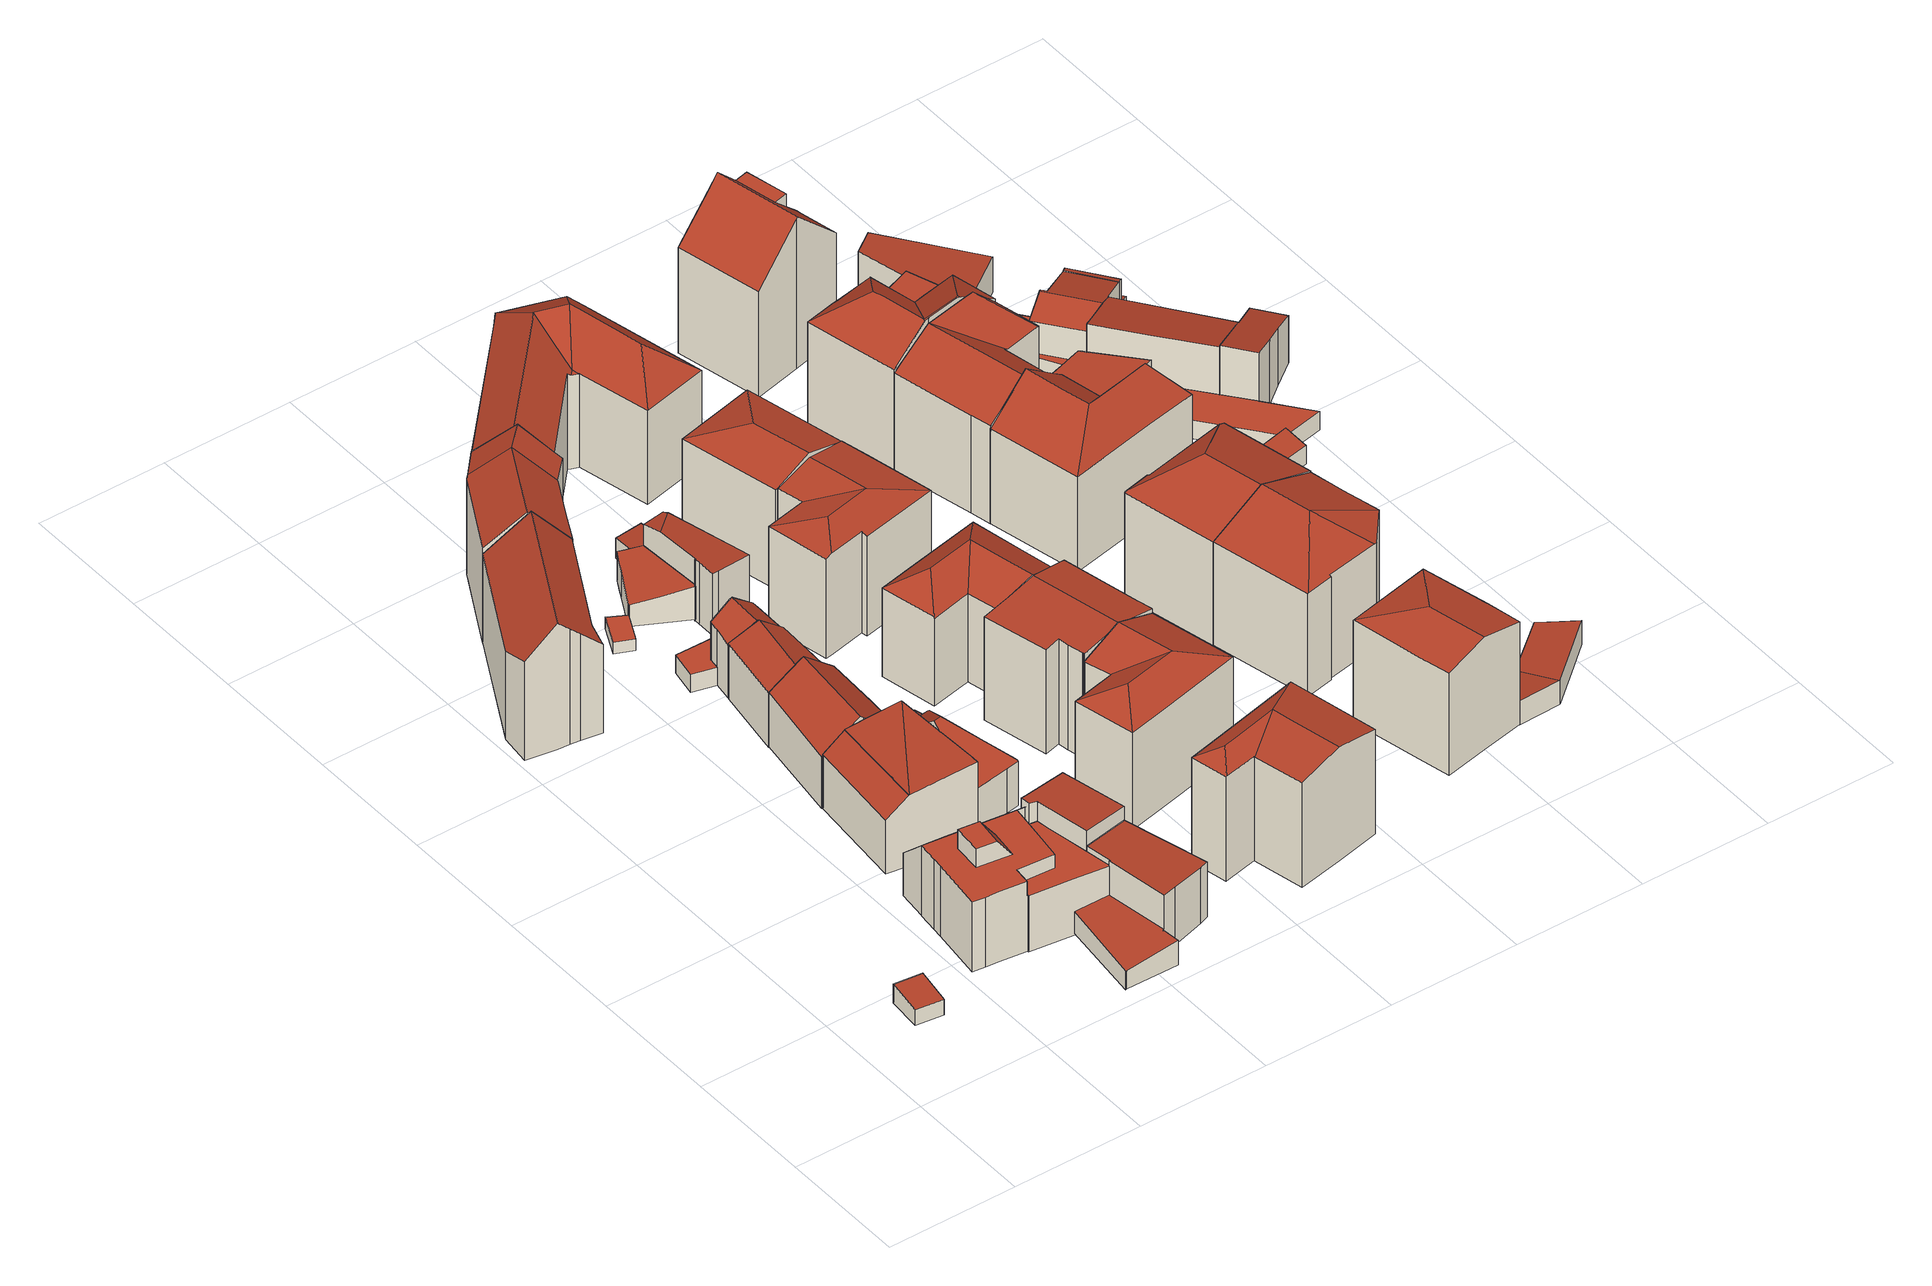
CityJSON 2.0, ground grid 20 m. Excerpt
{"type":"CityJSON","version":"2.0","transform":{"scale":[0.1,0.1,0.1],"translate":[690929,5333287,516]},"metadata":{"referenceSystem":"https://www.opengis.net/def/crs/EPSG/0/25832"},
"CityObjects":{
"building1":{"type":"Building","attributes":{"Gemeindeschluessel":"09162000","HoeheDach":"521.142","HoeheGrund":"518.050","Methode":"1000","NiedrigsteTraufeDesGebaeudes":"520.633","Geometrietyp2DReferenz":"3000","function":"31001_2000","roofType":"1000","measuredHeight":3.09},"geometry":[{"type":"MultiSurface","lod":"2","boundaries":[[[0,1,2,3]],[[0,4,5,1]],[[3,6,4,0]],[[7,5,4,6]],[[5,7,2,1]],[[2,7,6,3]]],"semantics":{"surfaces":[{"type":"GroundSurface"},{"type":"WallSurface"},{"type":"RoofSurface"}],"values":[0,1,1,2,1,1]}}]},
"building2":{"type":"Building","attributes":{"Gemeindeschluessel":"09162000","HoeheDach":"532.590","HoeheGrund":"517.889","Methode":"2000","NiedrigsteTraufeDesGebaeudes":"524.890","Geometrietyp2DReferenz":"3000","function":"31001_1000","roofType":"1000","measuredHeight":14.7,"storeysAboveGround":5},"geometry":[{"type":"MultiSurface","lod":"2","boundaries":[[[8,9,10,11]],[[12,13,14,15,16,17,18,19,20,21,10,9,22],[23,24,25,26,27,28]],[[29,30,31,32]],[[33,34,35,36,37,38,39,40,8,11,41,42,43,44,45,46,47,48,29,32,49,50,51]],[[52,53,54,55]],[[56,57,58,36,35,34]],[[40,22,9,8]],[[59,15,14,60]],[[53,25,24,23,54]],[[21,20,61,43,42,41]],[[38,37,36,58,60,14,13,12,39]],[[62,63,64,18,17,16]],[[28,55,54,23]],[[65,30,29,48,47,66,67]],[[19,18,67,66,68,69,70,61,20]],[[65,67,18,64]],[[58,57,56,71,72,73,74,31,30,65,64,63,62,59,60]],[[46,68,66,47]],[[45,69,68,46]],[[33,51,72,71,56,34]],[[74,73,50,49,32,31]],[[50,73,72,51]],[[11,10,21,41]],[[26,25,53,52]],[[39,12,22,40]],[[62,16,15,59]],[[43,61,70,44]],[[44,70,69,45]],[[27,26,52,55,28]]],"semantics":{"surfaces":[{"type":"WallSurface"},{"type":"RoofSurface"},{"type":"GroundSurface"}],"values":[0,1,0,2,1,0,0,0,0,0,0,0,0,0,1,0,1,0,0,0,0,0,0,1,0,0,0,0,0]}}]},
"building3":{"type":"Building","attributes":{"Gemeindeschluessel":"09162000","HoeheDach":"538.410","HoeheGrund":"517.470","Methode":"1000","NiedrigsteTraufeDesGebaeudes":"532.133","Geometrietyp2DReferenz":"3000","function":"31001_1000","roofType":"3100","measuredHeight":20.94,"storeysAboveGround":5},"geometry":[{"type":"MultiSurface","lod":"2","boundaries":[[[75,76,77,78,79,80,81,82,83,84,85]],[[86,87,85,84,83,88]],[[80,79,89,90,91,81]],[[77,92,93,78]],[[85,87,94,75]],[[75,94,95,76]],[[82,96,88,83]],[[78,93,89,79]],[[81,91,96,82]],[[76,95,92,77]],[[90,86,88,96,91]],[[89,93,92,95,94,87,86,90]]],"semantics":{"surfaces":[{"type":"GroundSurface"},{"type":"WallSurface"},{"type":"RoofSurface"}],"values":[0,1,1,1,1,1,1,1,1,1,2,2]}}]},
"building4":{"type":"Building","attributes":{"Gemeindeschluessel":"09162000","HoeheDach":"530.995","HoeheGrund":"517.930","Methode":"2000","NiedrigsteTraufeDesGebaeudes":"526.816","Geometrietyp2DReferenz":"3000","function":"31001_1000","roofType":"1000","measuredHeight":13.06,"storeysAboveGround":3},"geometry":[{"type":"MultiSurface","lod":"2","boundaries":[[[97,98,99,100,101]],[[102,103,104,105]],[[104,103,97,101]],[[106,105,104,101,107,108,109]],[[107,101,100,110]],[[105,106,109,111,112,113,114,115,102]],[[107,110,116,108]],[[110,100,99,113,112,111,116]],[[109,108,116,111]],[[102,115,114,98,97,103]],[[113,99,98,114]]],"semantics":{"surfaces":[{"type":"RoofSurface"},{"type":"WallSurface"},{"type":"GroundSurface"}],"values":[0,1,0,1,1,2,0,1,1,1,1]}}]},
"building5":{"type":"Building","attributes":{"Gemeindeschluessel":"09162000","HoeheDach":"528.100","HoeheGrund":"518.432","Methode":"2000","NiedrigsteTraufeDesGebaeudes":"521.418","Geometrietyp2DReferenz":"3000","function":"31001_2000","roofType":"1000","measuredHeight":9.67,"storeysAboveGround":2},"geometry":[{"type":"MultiSurface","lod":"2","boundaries":[[[117,118,119,120]],[[121,122,123,117,120,124,125,126,127,128,129]],[[127,130,131,128]],[[125,132,133,134,135,126]],[[134,133,136,137]],[[129,138,139,121]],[[122,140,141,123]],[[131,130,135,134,137,139,138]],[[128,131,138,129]],[[120,119,142,124]],[[124,142,132,125]],[[123,141,118,117]],[[121,139,137,136,140,122]],[[140,136,133,132,142,119,118,141]],[[126,135,130,127]]],"semantics":{"surfaces":[{"type":"WallSurface"},{"type":"GroundSurface"},{"type":"RoofSurface"}],"values":[0,1,0,0,0,0,0,2,0,0,0,0,0,2,0]}}]},
"building6":{"type":"Building","attributes":{"Gemeindeschluessel":"09162000","HoeheDach":"530.855","HoeheGrund":"517.958","Methode":"2000","NiedrigsteTraufeDesGebaeudes":"526.349","Geometrietyp2DReferenz":"3000","function":"31001_1000","roofType":"3100","measuredHeight":12.9,"storeysAboveGround":3},"geometry":[{"type":"MultiSurface","lod":"2","boundaries":[[[143,144,145,146]],[[146,145,147,148]],[[149,150,151,152,153]],[[154,155,150,149]],[[156,157,158,159]],[[153,152,160,161]],[[161,160,144,143]],[[147,145,144,160,152,151,162]],[[149,153,161,143,146,148,156,159,154]],[[159,158,155,154]],[[148,147,162,157,156]],[[157,162,151,150,155,158]]],"semantics":{"surfaces":[{"type":"WallSurface"},{"type":"RoofSurface"},{"type":"GroundSurface"}],"values":[0,0,0,0,0,0,0,1,2,0,0,1]}}]},
"building7":{"type":"Building","attributes":{"Gemeindeschluessel":"09162000","HoeheDach":"530.621","HoeheGrund":"518.479","Methode":"2000","NiedrigsteTraufeDesGebaeudes":"529.855","Geometrietyp2DReferenz":"3000","function":"31001_1000","roofType":"1000","measuredHeight":12.14,"storeysAboveGround":3},"geometry":[{"type":"MultiSurface","lod":"2","boundaries":[[[163,164,165,166]],[[167,168,169,170,163,166,171]],[[171,172,173,167]],[[168,174,175,169]],[[169,175,176,170]],[[174,168,167,173]],[[170,176,164,163]],[[166,165,172,171]],[[174,173,172,165,164,176,175]]],"semantics":{"surfaces":[{"type":"WallSurface"},{"type":"GroundSurface"},{"type":"RoofSurface"}],"values":[0,1,0,0,0,0,0,0,2]}}]},
"building8":{"type":"Building","attributes":{"Gemeindeschluessel":"09162000","HoeheDach":"529.607","HoeheGrund":"517.934","Methode":"1000","NiedrigsteTraufeDesGebaeudes":"526.061","Geometrietyp2DReferenz":"3000","function":"31001_1000","roofType":"3100","measuredHeight":11.67,"storeysAboveGround":3},"geometry":[{"type":"MultiSurface","lod":"2","boundaries":[[[177,178,179,180,181]],[[178,177,182,183,184,185,186,187]],[[181,180,188,189,190,191]],[[192,193,188,180,179,194]],[[191,182,177,181]],[[179,178,187,194]],[[185,184,189,188,193]],[[192,186,185,193]],[[182,191,190,183]],[[186,192,194,187]],[[189,184,183,190]]],"semantics":{"surfaces":[{"type":"WallSurface"},{"type":"GroundSurface"},{"type":"RoofSurface"}],"values":[0,1,2,2,0,0,0,0,0,0,0]}}]},
"building9":{"type":"Building","attributes":{"Gemeindeschluessel":"09162000","HoeheDach":"519.650","HoeheGrund":"517.682","Methode":"2000","NiedrigsteTraufeDesGebaeudes":"519.650","Geometrietyp2DReferenz":"3000","function":"31001_2000","roofType":"1000","measuredHeight":1.97},"geometry":[{"type":"MultiSurface","lod":"2","boundaries":[[[195,196,197,198]],[[199,200,201,202]],[[198,199,202,203,195]],[[202,201,204,203]],[[198,197,200,199]],[[196,204,201,200,197]],[[203,204,196,195]]],"semantics":{"surfaces":[{"type":"WallSurface"},{"type":"GroundSurface"},{"type":"RoofSurface"}],"values":[0,0,1,0,0,2,0]}}]},
"building10":{"type":"Building","attributes":{"Gemeindeschluessel":"09162000","HoeheDach":"538.230","HoeheGrund":"517.220","Methode":"2000","NiedrigsteTraufeDesGebaeudes":"532.936","Geometrietyp2DReferenz":"3000","function":"31001_1000","roofType":"3100","measuredHeight":21.01,"storeysAboveGround":5},"geometry":[{"type":"MultiSurface","lod":"2","boundaries":[[[205,206,207,208,209]],[[210,211,212,205,209,213]],[[214,215,216,217]],[[218,219,212,211]],[[220,221,219,218]],[[217,222,220,218,211,210,213,223,224,225,226,227,214]],[[212,219,221,228,216,206,205]],[[213,209,208,223]],[[229,230,227,226,225,231]],[[206,229,231,207]],[[208,207,231,225,224,223]],[[216,215,230,229,206]],[[220,222,217,216,228,221]],[[227,230,215,214]]],"semantics":{"surfaces":[{"type":"RoofSurface"},{"type":"WallSurface"},{"type":"GroundSurface"}],"values":[0,1,1,1,1,2,0,1,1,0,1,0,1,1]}}]},
"building11":{"type":"Building","attributes":{"Gemeindeschluessel":"09162000","HoeheDach":"532.070","HoeheGrund":"518.130","Methode":"2000","NiedrigsteTraufeDesGebaeudes":"525.275","Geometrietyp2DReferenz":"3000","function":"31001_1000","roofType":"3200","measuredHeight":13.94,"storeysAboveGround":2},"geometry":[{"type":"MultiSurface","lod":"2","boundaries":[[[232,233,234,235]],[[236,237,238,239,240,241]],[[242,243,244,245,246,247]],[[233,232,248,239,238,249]],[[250,251,252,253]],[[253,247,246,245,241,240,239,248,232,235,254,250]],[[255,244,243,256,249,238,237,236]],[[257,234,233,249,256]],[[252,251,257,256,243,242]],[[257,251,250,254,235,234]],[[253,252,242,247]],[[244,255,236,241,245]]],"semantics":{"surfaces":[{"type":"WallSurface"},{"type":"GroundSurface"},{"type":"RoofSurface"}],"values":[0,0,0,0,0,1,2,2,2,0,0,0]}}]},
"building12":{"type":"Building","attributes":{"Gemeindeschluessel":"09162000","HoeheDach":"520.829","HoeheGrund":"517.820","Methode":"1000","NiedrigsteTraufeDesGebaeudes":"520.829","Geometrietyp2DReferenz":"3000","function":"31001_1000","roofType":"1000","measuredHeight":3.01,"storeysAboveGround":1},"geometry":[{"type":"MultiSurface","lod":"2","boundaries":[[[258,259,260,261]],[[262,263,264,265]],[[266,267,261,260,268,269]],[[270,271,272,273]],[[274,266,269,275,271,270]],[[263,272,271,275,269,268,260,259,264]],[[265,264,259,258]],[[267,266,274,270,273,262,265,258,261]],[[273,272,263,262]]],"semantics":{"surfaces":[{"type":"WallSurface"},{"type":"RoofSurface"},{"type":"GroundSurface"}],"values":[0,0,0,0,0,1,0,2,0]}}]},
"building13":{"type":"Building","attributes":{"Gemeindeschluessel":"09162000","HoeheDach":"529.635","HoeheGrund":"517.870","Methode":"2000","NiedrigsteTraufeDesGebaeudes":"526.623","Geometrietyp2DReferenz":"3000","function":"31001_1000","roofType":"3100","measuredHeight":11.77,"storeysAboveGround":3},"geometry":[{"type":"MultiSurface","lod":"2","boundaries":[[[185,276,277,278]],[[185,279,280,281,282,276]],[[283,284,285,286,287,288,289,290]],[[183,291,292,293]],[[292,294,290,289,295,293]],[[296,297,284,283,290,294,292,291]],[[286,285,281,280]],[[298,299,278,277,297,296,291,183]],[[279,185,278,299,298,183,293,295,289,288,287,286,280]],[[277,276,282,281,285,284,297]]],"semantics":{"surfaces":[{"type":"WallSurface"},{"type":"RoofSurface"},{"type":"GroundSurface"}],"values":[0,0,0,0,0,1,0,0,2,1]}}]},
"building14":{"type":"Building","attributes":{"Gemeindeschluessel":"09162000","HoeheDach":"521.474","HoeheGrund":"518.050","Methode":"1000","NiedrigsteTraufeDesGebaeudes":"520.680","Geometrietyp2DReferenz":"3000","function":"31001_2000","roofType":"1000","measuredHeight":3.42},"geometry":[{"type":"MultiSurface","lod":"2","boundaries":[[[300,301,302,303]],[[304,305,303,302,306,307,308,309]],[[300,303,305,310]],[[307,306,302,301,311,161]],[[310,312,143,313,161,311,301,300]],[[143,312,310,305,304,309]],[[309,308,307,161,313,143]]],"semantics":{"surfaces":[{"type":"WallSurface"},{"type":"RoofSurface"},{"type":"GroundSurface"}],"values":[0,1,0,0,2,0,0]}}]},
"building15":{"type":"Building","attributes":{"Gemeindeschluessel":"09162000","HoeheDach":"523.336","HoeheGrund":"517.780","Methode":"2000","NiedrigsteTraufeDesGebaeudes":"521.244","Geometrietyp2DReferenz":"3000","function":"31001_2000","roofType":"2100","measuredHeight":5.56},"geometry":[{"type":"MultiSurface","lod":"2","boundaries":[[[314,315,316,317,318,319,320,321,322,323,324]],[[314,325,326,315]],[[323,327,328,324]],[[319,329,330,320]],[[331,332,326,325,328,327,333,334,330,329,335]],[[322,333,327,323]],[[318,335,329,319]],[[324,328,325,314]],[[316,315,326,332,331,317]],[[317,331,335,318]],[[330,334,333,322,321,320]]],"semantics":{"surfaces":[{"type":"GroundSurface"},{"type":"WallSurface"},{"type":"RoofSurface"}],"values":[0,1,1,1,2,1,1,1,1,1,1]}}]},
"building16":{"type":"Building","attributes":{"Gemeindeschluessel":"09162000","HoeheDach":"527.798","HoeheGrund":"517.561","Methode":"2000","NiedrigsteTraufeDesGebaeudes":"526.498","Geometrietyp2DReferenz":"3000","function":"31001_9998","roofType":"2100","measuredHeight":10.24,"storeysAboveGround":3},"geometry":[{"type":"MultiSurface","lod":"2","boundaries":[[[336,337,338,339]],[[340,341,342,343,344,345,346,347,348]],[[349,343,342,350]],[[348,347,338,337,351]],[[352,341,340,353]],[[350,342,341,352]],[[354,344,343,349]],[[346,355,339,338,347]],[[356,357,354,349,350,352,353,358,336,339,355]],[[340,348,351,358,353]],[[346,345,356,355]],[[358,351,337,336]],[[345,344,354,357,356]]],"semantics":{"surfaces":[{"type":"WallSurface"},{"type":"RoofSurface"},{"type":"GroundSurface"}],"values":[0,1,0,1,0,0,0,0,2,0,0,0,0]}}]},
"building17":{"type":"Building","attributes":{"Gemeindeschluessel":"09162000","HoeheDach":"520.857","HoeheGrund":"517.400","Methode":"1000","NiedrigsteTraufeDesGebaeudes":"519.960","Geometrietyp2DReferenz":"3000","function":"31001_2000","roofType":"9999","measuredHeight":3.46},"geometry":[{"type":"MultiSurface","lod":"2","boundaries":[[[359,360,361,362]],[[363,364,365,366,367,368]],[[362,361,369,370]],[[366,365,371,372]],[[368,373,370,369,374,363]],[[375,360,359,376,372,371]],[[362,370,373,368,367,366,372,376,359]],[[374,369,361,360,375,371,365,364,363]]],"semantics":{"surfaces":[{"type":"WallSurface"},{"type":"GroundSurface"},{"type":"RoofSurface"}],"values":[0,0,0,0,0,0,1,2]}}]},
"building18":{"type":"Building","attributes":{"Gemeindeschluessel":"09162000","HoeheDach":"537.027","HoeheGrund":"518.120","Methode":"1000","NiedrigsteTraufeDesGebaeudes":"535.350","Geometrietyp2DReferenz":"3000","function":"31001_9998","roofType":"3200","measuredHeight":18.91,"storeysAboveGround":4},"geometry":[{"type":"MultiSurface","lod":"2","boundaries":[[[377,378,379,380]],[[380,381,382,383,384,385]],[[386,387,388,389,390,379,378]],[[391,392,393,394,387,386,378,377]],[[395,396,397,394,393,392,391,385,384,383,398,399]],[[400,401,402,389,388]],[[402,401,403,404,382,389]],[[396,395,399,403,401,400]],[[404,403,399,398,383,382]],[[397,396,400,388,387,394]],[[391,377,380,385]],[[379,390,389,382,381,380]]],"semantics":{"surfaces":[{"type":"RoofSurface"},{"type":"WallSurface"},{"type":"GroundSurface"}],"values":[0,1,0,1,2,0,0,1,1,1,1,0]}}]},
"building19":{"type":"Building","attributes":{"Gemeindeschluessel":"09162000","HoeheDach":"536.690","HoeheGrund":"518.150","Methode":"2000","NiedrigsteTraufeDesGebaeudes":"534.143","Geometrietyp2DReferenz":"3000","function":"31001_9998","roofType":"3200","measuredHeight":18.54,"storeysAboveGround":4},"geometry":[{"type":"MultiSurface","lod":"2","boundaries":[[[405,406,407,408,409,410]],[[411,412,413,414,415,416,417]],[[418,419,420,421,422,423]],[[424,425,426,427,428,413,412,411]],[[429,430,408,407,426,425,424,431]],[[419,418,410,409,408,430,429,431,417,416,415,432,420]],[[431,424,411,417]],[[422,421,427,433,434,423]],[[418,423,405,410]],[[423,434,406,405]],[[428,427,421,435,414,413]],[[435,421,420,432,415,414]],[[434,433,427,426,407,406]]],"semantics":{"surfaces":[{"type":"WallSurface"},{"type":"RoofSurface"},{"type":"GroundSurface"}],"values":[0,0,0,1,0,2,0,1,0,1,1,0,1]}}]},
"building20":{"type":"Building","attributes":{"Gemeindeschluessel":"09162000","HoeheDach":"536.190","HoeheGrund":"517.986","Methode":"2000","NiedrigsteTraufeDesGebaeudes":"534.901","Geometrietyp2DReferenz":"3000","function":"31001_1000","roofType":"3100","measuredHeight":18.2,"storeysAboveGround":4},"geometry":[{"type":"MultiSurface","lod":"2","boundaries":[[[436,437,438,439,440]],[[441,442,443,444]],[[445,446,447,448,449]],[[436,440,450,451,452,445,449,453,454,455,456,441,444]],[[450,457,458,451]],[[447,446,459,458,457,439,438]],[[442,460,461,462,463,448,447,438,437,443]],[[452,459,446,445]],[[451,458,459,452]],[[456,460,442,441]],[[440,439,457,450]],[[444,443,437,436]],[[454,462,461,455]],[[449,448,463,453]],[[455,461,460,456]],[[453,463,462,454]]],"semantics":{"surfaces":[{"type":"WallSurface"},{"type":"GroundSurface"},{"type":"RoofSurface"}],"values":[0,0,0,1,0,2,2,0,0,0,0,0,0,0,0,0]}}]},
"building21":{"type":"Building","attributes":{"Gemeindeschluessel":"09162000","HoeheDach":"535.628","HoeheGrund":"517.940","Methode":"1000","NiedrigsteTraufeDesGebaeudes":"532.443","Geometrietyp2DReferenz":"3000","function":"31001_1000","roofType":"3200","measuredHeight":17.69,"storeysAboveGround":5},"geometry":[{"type":"MultiSurface","lod":"2","boundaries":[[[464,465,466,467,468,469,470,471]],[[472,473,474,466,467,466,465,464,475,476,477,478,479,480]],[[481,471,470,469,468,482,483,484,485]],[[474,473,472,486,487,488]],[[489,487,486,490,491,492,482]],[[491,490,480,479,478,492]],[[493,494,492,478,477,476]],[[466,474,488,469,468,467]],[[484,483,482,492,494,493]],[[480,490,486,472]],[[485,484,493]],[[475,464,471,481,485,493,476]],[[469,488,487,489,482,468]]],"semantics":{"surfaces":[{"type":"WallSurface"},{"type":"GroundSurface"},{"type":"RoofSurface"}],"values":[0,1,2,0,2,0,0,0,2,0,2,0,2]}}]},
"building22":{"type":"Building","attributes":{"Gemeindeschluessel":"09162000","HoeheDach":"537.464","HoeheGrund":"517.180","Methode":"2000","NiedrigsteTraufeDesGebaeudes":"532.685","Geometrietyp2DReferenz":"3000","function":"31001_1000","roofType":"3200","measuredHeight":20.28,"storeysAboveGround":5},"geometry":[{"type":"MultiSurface","lod":"2","boundaries":[[[495,496,497]],[[498,227,499,500,501,225]],[[502,503,504,505,506,507]],[[495,508,509,503,502,507,496]],[[510,504,511,512]],[[513,514,506,515]],[[512,511,509,508,516]],[[501,517,514,513,518,225]],[[500,519,520,514,517,501]],[[521,522,516,508,495,497,523,524]],[[511,504,503,509]],[[496,507,520]],[[499,523,497,496,520,519,500]],[[505,504,510,525,515,506]],[[524,523,499,227]],[[512,516,522,521,524,227,498,225,518,513,515,525,510]],[[520,507,506,514]]],"semantics":{"surfaces":[{"type":"RoofSurface"},{"type":"WallSurface"},{"type":"GroundSurface"}],"values":[0,1,0,0,1,1,1,1,0,1,0,0,0,1,1,2,0]}}]},
"building23":{"type":"Building","attributes":{"Gemeindeschluessel":"09162000","HoeheDach":"535.190","HoeheGrund":"517.380","Methode":"2000","NiedrigsteTraufeDesGebaeudes":"533.930","Geometrietyp2DReferenz":"3000","function":"31001_1000","roofType":"3200","measuredHeight":17.81,"storeysAboveGround":4},"geometry":[{"type":"MultiSurface","lod":"2","boundaries":[[[526,527,528,529]],[[530,531,532,533,534,535,536,537]],[[526,533,532,531,530,538,539,540,541,542,543,544,545,527]],[[546,547,548,549,550,551]],[[535,534,529,528,548,547,546,536]],[[552,528,527,545,544,553]],[[554,549,548,555,556,557]],[[541,540,549,554,557,542]],[[557,556,553,544,543,542]],[[530,537,551,538]],[[551,550,549,540,539,538]],[[555,548,528,552,553,556]],[[537,536,546,551]],[[526,529,534,533]]],"semantics":{"surfaces":[{"type":"WallSurface"},{"type":"GroundSurface"},{"type":"RoofSurface"}],"values":[0,0,1,2,2,0,2,0,0,0,0,2,2,0]}}]},
"building24":{"type":"Building","attributes":{"Gemeindeschluessel":"09162000","HoeheDach":"535.905","HoeheGrund":"517.340","Methode":"1000","NiedrigsteTraufeDesGebaeudes":"533.814","Geometrietyp2DReferenz":"3000","function":"31001_9998","roofType":"3200","measuredHeight":18.57,"storeysAboveGround":4},"geometry":[{"type":"MultiSurface","lod":"2","boundaries":[[[558,559,560]],[[561,562,560,563]],[[564,565,561,563,566,567]],[[568,569,559,558]],[[566,559,569,567]],[[565,564,567,569,568,557]],[[565,557,562,561]],[[562,557,568,558,560]],[[563,560,559,566]]],"semantics":{"surfaces":[{"type":"RoofSurface"},{"type":"WallSurface"},{"type":"GroundSurface"}],"values":[0,1,2,0,1,1,1,0,1]}}]},
"building25":{"type":"Building","attributes":{"Gemeindeschluessel":"09162000","HoeheDach":"536.795","HoeheGrund":"518.150","Methode":"1000","NiedrigsteTraufeDesGebaeudes":"535.031","Geometrietyp2DReferenz":"3000","function":"31001_1000","roofType":"3200","measuredHeight":18.64,"storeysAboveGround":4},"geometry":[{"type":"MultiSurface","lod":"2","boundaries":[[[570,571,572,573]],[[574,575,576,577,578,579]],[[580,572,581,582]],[[578,577,581,572,571]],[[583,584,574,579,585,570,573,586]],[[573,572,580,586]],[[575,574,584,583,586,580,582,576]],[[582,581,577,576]],[[585,579,578,571,570]]],"semantics":{"surfaces":[{"type":"RoofSurface"},{"type":"WallSurface"},{"type":"GroundSurface"}],"values":[0,1,1,0,1,1,2,1,0]}}]},
"building26":{"type":"Building","attributes":{"Gemeindeschluessel":"09162000","HoeheDach":"538.960","HoeheGrund":"518.120","Methode":"2000","NiedrigsteTraufeDesGebaeudes":"535.122","Geometrietyp2DReferenz":"3000","function":"31001_9998","roofType":"9999","measuredHeight":20.84,"storeysAboveGround":4},"geometry":[{"type":"MultiSurface","lod":"2","boundaries":[[[587,588,589,590,591,592,593,594]],[[595,596,597,598]],[[599,597,596,600]],[[598,601,602,603,604,605,594,593,592,591,606,595]],[[600,596,607,590,589,588]],[[605,608,587,594]],[[605,604,603,609,610,608]],[[602,601,598,597,599,611]],[[608,610,600,588,587]],[[609,611,599,600,610]],[[602,611,609,603]],[[607,596,595,606,591,590]]],"semantics":{"surfaces":[{"type":"WallSurface"},{"type":"RoofSurface"},{"type":"GroundSurface"}],"values":[0,0,1,2,1,0,0,0,1,1,0,0]}}]},
"building27":{"type":"Building","attributes":{"Gemeindeschluessel":"09162000","HoeheDach":"538.950","HoeheGrund":"518.050","Methode":"2000","NiedrigsteTraufeDesGebaeudes":"535.218","Geometrietyp2DReferenz":"3000","function":"31001_9998","roofType":"3200","measuredHeight":20.9,"storeysAboveGround":5},"geometry":[{"type":"MultiSurface","lod":"2","boundaries":[[[612,613,614,615,616,587]],[[617,615,614,618,619,620]],[[613,612,621,622,623,624,625,619,618,614]],[[626,627,628,629,630]],[[631,630,629,623,622,621]],[[628,627,620,619,625,624]],[[616,615,617,620,627,626]],[[587,616,626,630,631]],[[623,629,628,624]],[[612,587,631,621]]],"semantics":{"surfaces":[{"type":"WallSurface"},{"type":"GroundSurface"},{"type":"RoofSurface"}],"values":[0,0,1,2,0,0,2,2,0,0]}}]},
"building28":{"type":"Building","attributes":{"Gemeindeschluessel":"09162000","HoeheDach":"538.142","HoeheGrund":"517.622","Methode":"1000","NiedrigsteTraufeDesGebaeudes":"533.794","Geometrietyp2DReferenz":"3000","function":"31001_1000","roofType":"3100","measuredHeight":20.52,"storeysAboveGround":4},"geometry":[{"type":"MultiSurface","lod":"2","boundaries":[[[632,633,634,635]],[[636,637,632,635,638,639,640,641,642,643]],[[644,636,643,645]],[[646,647,644,645,648,649]],[[650,651,652,641,640]],[[642,653,654,648,645,643]],[[654,653,652,651]],[[646,649,655,634,633]],[[656,650,640,639]],[[639,638,655,649,656]],[[641,652,653,642]],[[655,638,635,634]],[[650,656,649,648,654,651]],[[636,644,647,637]],[[632,637,647,646,633]]],"semantics":{"surfaces":[{"type":"WallSurface"},{"type":"GroundSurface"},{"type":"RoofSurface"}],"values":[0,1,0,2,0,0,2,2,0,0,0,0,2,0,0]}}]},
"building29":{"type":"Building","attributes":{"Gemeindeschluessel":"09162000","HoeheDach":"538.923","HoeheGrund":"517.740","Methode":"2000","NiedrigsteTraufeDesGebaeudes":"533.510","Geometrietyp2DReferenz":"3000","function":"31001_1000","roofType":"3200","measuredHeight":21.18,"storeysAboveGround":4},"geometry":[{"type":"MultiSurface","lod":"2","boundaries":[[[657,658,659,660,661,662]],[[663,662,661,664,665,666]],[[667,668,669,670,671,672,673,674]],[[675,676,677,678,679,680,681,670,669,668,667,682,683,684,685]],[[666,665,686,680,679,678]],[[658,687,688,659]],[[684,687,658,685]],[[674,689,688,687,684,683,682,667]],[[680,686,690,681]],[[676,675,685,658,657,662]],[[664,661,673,672,671,690,686,665]],[[677,676,662,663,666,678]],[[681,690,671,670]],[[660,659,688,689,674,673,661]]],"semantics":{"surfaces":[{"type":"RoofSurface"},{"type":"WallSurface"},{"type":"GroundSurface"}],"values":[0,0,1,2,1,0,1,1,1,1,0,1,1,0]}}]},
"building30":{"type":"Building","attributes":{"Gemeindeschluessel":"09162000","HoeheDach":"538.893","HoeheGrund":"517.430","Methode":"2000","NiedrigsteTraufeDesGebaeudes":"534.237","Geometrietyp2DReferenz":"3000","function":"31001_9998","roofType":"3200","measuredHeight":21.46,"storeysAboveGround":4},"geometry":[{"type":"MultiSurface","lod":"2","boundaries":[[[691,692,693,694,695,696,697]],[[696,698,699,700,697]],[[701,702,703,704,705,706,707,708,709,710,711,712,713,714,715,716,717,718]],[[719,720,721,722,723]],[[704,703,702,701,718,721,720,719,724,725]],[[726,723,722,727,728,729,730,694]],[[706,705,704,725,693,692]],[[709,700,699,710]],[[721,718,717,716,727,722]],[[708,697,700,709]],[[695,694,730,731,698,696]],[[725,724,719,723,726,694,693]],[[707,706,692,691,697,708]],[[730,729,728,727,716,715,714,713]],[[699,698,731,712,711,710]],[[730,713,712,731]]],"semantics":{"surfaces":[{"type":"RoofSurface"},{"type":"GroundSurface"},{"type":"WallSurface"}],"values":[0,0,1,0,2,0,2,2,2,2,0,0,2,2,2,2]}}]},
"building31":{"type":"Building","attributes":{"Gemeindeschluessel":"09162000","HoeheDach":"542.210","HoeheGrund":"517.155","Methode":"2000","NiedrigsteTraufeDesGebaeudes":"534.627","Geometrietyp2DReferenz":"3000","function":"31001_1000","roofType":"3100","measuredHeight":25.05,"storeysAboveGround":5},"geometry":[{"type":"MultiSurface","lod":"2","boundaries":[[[732,733,734,735]],[[735,734,736,737]],[[738,739,740,741]],[[742,743,744]],[[744,743,745,746]],[[747,736,734,733,748]],[[732,735,737,749,750,738,741,751]],[[732,751,752,748,733]],[[747,748,752,740,739,753,742,744,746]],[[750,753,739,738]],[[741,740,752,751]],[[749,737,736,747,746,745]],[[750,749,745,743,742,753]]],"semantics":{"surfaces":[{"type":"WallSurface"},{"type":"RoofSurface"},{"type":"GroundSurface"}],"values":[0,0,0,0,1,1,2,0,1,0,0,0,0]}}]},
"building32":{"type":"Building","attributes":{"Gemeindeschluessel":"09162000","HoeheDach":"521.990","HoeheGrund":"518.001","Methode":"2000","NiedrigsteTraufeDesGebaeudes":"520.511","Geometrietyp2DReferenz":"3000","function":"31001_2000","roofType":"2100","measuredHeight":3.99},"geometry":[{"type":"MultiSurface","lod":"2","boundaries":[[[754,755,756,757]],[[758,759,760,761,757,756,762,763,764]],[[765,766,767,768,769,770,755]],[[761,771,754,757]],[[762,770,769,763]],[[759,758,764,768,767,766]],[[771,765,755,754]],[[756,755,770,762]],[[760,759,766,765,771,761]],[[763,769,768,764]]],"semantics":{"surfaces":[{"type":"WallSurface"},{"type":"GroundSurface"},{"type":"RoofSurface"}],"values":[0,1,2,0,0,0,2,0,0,0]}}]},
"building33":{"type":"Building","attributes":{"Gemeindeschluessel":"09162000","HoeheDach":"524.400","HoeheGrund":"517.320","Methode":"2000","NiedrigsteTraufeDesGebaeudes":"523.230","Geometrietyp2DReferenz":"3000","function":"31001_2000","roofType":"2100","measuredHeight":7.08},"geometry":[{"type":"MultiSurface","lod":"2","boundaries":[[[772,773,774,775]],[[776,777,778,779]],[[780,781,782,783]],[[784,785,781,780]],[[786,775,774,787,788,789]],[[790,791,792,793,794,795]],[[783,782,773,772]],[[796,789,788,797,798,799]],[[780,783,772,775,786,789,796,799,800,801,795,794,793,776,779,784]],[[801,800,799,798,802,803]],[[779,778,785,784]],[[793,792,777,776]],[[803,802,798,797,788,787,774,773,782,781,785,778,777,792,791,790]],[[801,803,790,795]]],"semantics":{"surfaces":[{"type":"WallSurface"},{"type":"GroundSurface"},{"type":"RoofSurface"}],"values":[0,0,0,0,0,0,0,0,1,0,0,0,2,0]}}]},
"building34":{"type":"Building","attributes":{"Gemeindeschluessel":"09162000","HoeheDach":"520.559","HoeheGrund":"517.560","Methode":"1000","NiedrigsteTraufeDesGebaeudes":"520.284","Geometrietyp2DReferenz":"3000","function":"31001_2000","roofType":"9999","measuredHeight":3},"geometry":[{"type":"MultiSurface","lod":"2","boundaries":[[[804,805,806,807]],[[808,806,805,809,810,811,812,813]],[[814,808,813,815]],[[810,809,816,817,818,811]],[[807,806,808,814]],[[816,809,805,804]],[[813,812,811,818,819,815]],[[807,814,815,819,818,817,816,804]]],"semantics":{"surfaces":[{"type":"WallSurface"},{"type":"RoofSurface"},{"type":"GroundSurface"}],"values":[0,1,0,0,0,0,0,2]}}]},
"building35":{"type":"Building","attributes":{"Gemeindeschluessel":"09162000","HoeheDach":"524.379","HoeheGrund":"517.440","Methode":"2000","NiedrigsteTraufeDesGebaeudes":"523.363","Geometrietyp2DReferenz":"3000","function":"31001_2000","roofType":"9999","measuredHeight":6.94},"geometry":[{"type":"MultiSurface","lod":"2","boundaries":[[[820,821,822,823]],[[824,825,826,827,828,829,830,820,823,831]],[[823,822,832,831]],[[833,834,835,836,832,822,821,837,838,839]],[[831,832,836,824]],[[839,838,837,821,820,830,829,828]],[[827,826,834,833,839,828]],[[826,825,824,836,835,834]]],"semantics":{"surfaces":[{"type":"WallSurface"},{"type":"GroundSurface"},{"type":"RoofSurface"}],"values":[0,1,0,2,0,0,0,0]}}]},
"building36":{"type":"Building","attributes":{"Gemeindeschluessel":"09162000","HoeheDach":"519.670","HoeheGrund":"517.200","Methode":"2000","NiedrigsteTraufeDesGebaeudes":"519.670","Geometrietyp2DReferenz":"3000","function":"31001_2000","roofType":"1000","measuredHeight":2.47},"geometry":[{"type":"MultiSurface","lod":"2","boundaries":[[[840,841,842,843]],[[842,844,845,843]],[[840,846,847,841]],[[845,844,847,846]],[[841,847,844,842]],[[843,845,846,840]]],"semantics":{"surfaces":[{"type":"GroundSurface"},{"type":"WallSurface"},{"type":"RoofSurface"}],"values":[0,1,1,2,1,1]}}]},
"building37":{"type":"Building","attributes":{"Gemeindeschluessel":"09162000","HoeheDach":"521.927","HoeheGrund":"517.150","Methode":"1000","NiedrigsteTraufeDesGebaeudes":"521.927","Geometrietyp2DReferenz":"3000","function":"31001_2000","roofType":"1000","measuredHeight":4.78},"geometry":[{"type":"MultiSurface","lod":"2","boundaries":[[[848,849,850,851,852]],[[852,853,854,848]],[[850,855,856,851]],[[851,856,853,852]],[[848,854,857,849]],[[849,857,855,850]],[[853,856,855,857,854]]],"semantics":{"surfaces":[{"type":"GroundSurface"},{"type":"WallSurface"},{"type":"RoofSurface"}],"values":[0,1,1,1,1,1,2]}}]},
"building38":{"type":"Building","attributes":{"Gemeindeschluessel":"09162000","HoeheDach":"521.787","HoeheGrund":"517.840","Methode":"1000","NiedrigsteTraufeDesGebaeudes":"520.847","Geometrietyp2DReferenz":"3000","function":"31001_2000","roofType":"2100","measuredHeight":3.95},"geometry":[{"type":"MultiSurface","lod":"2","boundaries":[[[858,859,860,861]],[[862,863,864,865]],[[860,863,862,861]],[[861,862,865,858]],[[858,865,864,859]],[[859,864,863,860]]],"semantics":{"surfaces":[{"type":"GroundSurface"},{"type":"RoofSurface"},{"type":"WallSurface"}],"values":[0,1,2,2,2,2]}}]},
"building39":{"type":"Building","attributes":{"Gemeindeschluessel":"09162000","HoeheDach":"523.726","HoeheGrund":"516.840","Methode":"2000","NiedrigsteTraufeDesGebaeudes":"522.592","Geometrietyp2DReferenz":"3000","function":"31001_1000","roofType":"9999","measuredHeight":6.89,"storeysAboveGround":2},"geometry":[{"type":"MultiSurface","lod":"2","boundaries":[[[866,867,868,869]],[[870,871,867,866]],[[872,868,867,871,873,874]],[[875,872,874,876]],[[876,877,870,866,869,875]],[[869,868,872,875]],[[877,873,871,870]],[[876,874,873,877]]],"semantics":{"surfaces":[{"type":"WallSurface"},{"type":"RoofSurface"},{"type":"GroundSurface"}],"values":[0,0,1,0,2,0,0,0]}}]},
"building40":{"type":"Building","attributes":{"Gemeindeschluessel":"09162000","HoeheDach":"520.473","HoeheGrund":"517.390","Methode":"1000","NiedrigsteTraufeDesGebaeudes":"520.473","Geometrietyp2DReferenz":"3000","function":"31001_2000","roofType":"1000","measuredHeight":3.08},"geometry":[{"type":"MultiSurface","lod":"2","boundaries":[[[878,879,880,881]],[[880,879,882,883]],[[884,881,880,883,885,886]],[[878,887,824,831,882,879]],[[887,884,886,824]],[[886,885,831,824]],[[878,881,884,887]],[[883,882,831,885]]],"semantics":{"surfaces":[{"type":"WallSurface"},{"type":"RoofSurface"},{"type":"GroundSurface"}],"values":[0,0,1,2,0,0,0,0]}}]},
"building41":{"type":"Building","attributes":{"Gemeindeschluessel":"09162000","HoeheDach":"528.637","HoeheGrund":"516.110","Methode":"2000","NiedrigsteTraufeDesGebaeudes":"519.661","Geometrietyp2DReferenz":"3000","function":"31001_9998","roofType":"2100","measuredHeight":12.53},"geometry":[{"type":"MultiSurface","lod":"2","boundaries":[[[888,889,890,891,892,893,894,895,896,897,898,899,900,901,902,903,904,905,906,907,908,909,910,911,912,913]],[[899,914,915,900]],[[911,916,917,912]],[[918,919,920,897,896,895]],[[897,920,921,898]],[[888,922,923,889]],[[924,925,926,927,928,929,930,931,932,933,934,935]],[[936,937,938,926,939]],[[939,926,925,940]],[[912,917,941,913]],[[931,930,929,942,943,944,945,946,947]],[[915,948,949,950,902,901,900]],[[894,893,892,891,951,940,925,924,935,952,918,895]],[[951,936,939,940]],[[905,945,944,906]],[[898,921,914,899]],[[913,941,922,888]],[[953,931,947,950,949]],[[920,919,918,952,954,955,956,948,915,914,921]],[[906,944,943,907]],[[929,928,916,911,910,909,908,942]],[[950,947,946,904,903,902]],[[907,943,942,908]],[[936,951,891,890,889,923,937]],[[937,923,922,941,917,916,928,927,938]],[[935,934,933,932,931,930,931,953,956,955,954,952]],[[926,938,927]],[[904,946,945,905]],[[956,953,949,948]]],"semantics":{"surfaces":[{"type":"GroundSurface"},{"type":"WallSurface"},{"type":"RoofSurface"}],"values":[0,1,1,1,1,1,2,1,1,1,2,1,1,2,1,1,1,2,2,1,1,1,1,1,2,1,1,1,1]}}]},
"building42":{"type":"Building","attributes":{"Gemeindeschluessel":"09162000","HoeheDach":"524.073","HoeheGrund":"516.440","Methode":"2000","NiedrigsteTraufeDesGebaeudes":"519.211","Geometrietyp2DReferenz":"3000","function":"31001_2000","roofType":"2100","measuredHeight":7.63},"geometry":[{"type":"MultiSurface","lod":"2","boundaries":[[[957,958,959,960,961,962,963]],[[964,965,960,959]],[[966,943,957,963]],[[943,967,958,957]],[[968,966,963,962,961,969]],[[961,960,965,969]],[[966,968,969,965,964,967,943]],[[959,958,967,964]]],"semantics":{"surfaces":[{"type":"WallSurface"},{"type":"RoofSurface"},{"type":"GroundSurface"}],"values":[0,1,0,1,2,0,0,0]}}]}
},
"vertices":[
[83,167,20],[126,162,20],[120,109,20],[78,114,20],[83,167,51],[126,162,51],[78,114,46],[120,109,46],
[211,238,19],[211,238,135],[213,253,135],[213,253,19],[220,154,135],[241,152,135],[281,147,135],[284,173,135],[342,169,135],[352,240,135],[356,268,135],[253,281,135],[217,285,135],[216,284,135],[201,157,135],[250,253,135],[282,249,135],[305,246,135],[299,201,135],[276,204,135],[246,208,135],[369,259,19],[369,259,112],[380,257,112],[380,257,19],[348,137,19],[282,145,19],[282,146,19],[282,147,19],[281,147,19],[241,152,19],[220,154,19],[201,157,19],[216,284,19],[217,285,19],[222,331,19],[360,314,19],[371,313,19],[375,275,19],[367,274,19],[368,267,19],[383,236,19],[394,171,19],[401,130,19],[276,204,166],[282,249,166],[250,253,166],[246,208,166],[282,145,112],[282,146,112],[282,147,112],[284,173,112],[281,147,112],[222,331,89],[342,169,112],[352,240,112],[356,268,112],[368,267,112],[367,274,127],[368,267,135],[375,275,126],[371,313,89],[360,314,89],[348,137,112],[401,130,112],[394,171,112],[383,236,112],
[118,852,15],[114,825,15],[114,822,15],[82,827,15],[66,829,15],[48,831,15],[1,838,15],[7,886,15],[100,1059,15],[155,1029,15],[201,1004,15],[155,1029,224],[201,1004,172],[100,1059,161],[66,829,207],[48,831,224],[1,838,179],[114,822,162],[82,827,192],[118,852,172],[114,825,163],[7,886,161],
[358,515,150],[358,516,150],[304,523,141],[276,526,137],[263,373,137],[363,371,19],[363,371,150],[363,360,150],[363,360,19],[263,373,19],[263,373,136],[230,378,108],[230,378,19],[276,526,136],[244,530,19],[276,526,19],[304,523,19],[358,516,19],[358,515,19],[244,530,109],
[467,188,24],[467,188,116],[502,59,115],[502,59,24],[348,137,24],[401,130,24],[394,171,24],[488,54,24],[435,39,24],[412,33,24],[415,5,24],[334,6,24],[332,6,24],[415,5,65],[334,6,54],[435,39,120],[414,33,121],[414,33,65],[412,33,65],[399,130,121],[399,130,65],[332,6,54],[348,137,59],[401,130,121],[394,171,121],[488,54,116],
[357,526,20],[357,526,104],[358,516,103],[358,516,20],[304,523,145],[304,523,20],[310,663,20],[310,663,146],[313,662,149],[356,656,115],[356,656,20],[262,669,20],[262,669,110],[244,530,20],[244,530,106],[242,530,105],[242,530,20],[357,578,109],[357,578,20],[299,523,149],
[380,257,25],[380,257,145],[369,259,146],[369,259,25],[375,275,25],[445,289,25],[467,188,25],[394,171,25],[367,274,25],[367,274,146],[375,275,145],[445,289,139],[467,188,139],[394,171,146],
[262,669,19],[310,663,19],[310,663,131],[303,664,136],[262,669,109],[279,775,19],[280,778,19],[319,766,19],[352,757,19],[355,697,19],[356,656,19],[320,766,136],[319,766,136],[280,778,109],[279,775,109],[355,697,106],[352,757,114],[356,656,101],
[244,926,17],[244,926,36],[217,938,36],[217,938,17],[239,984,17],[239,984,36],[265,970,36],[265,970,17],[265,969,17],[265,969,36],
[151,1032,222],[213,1147,222],[171,1185,172],[167,1181,171],[100,1059,171],[151,1032,12],[201,1004,12],[201,1004,170],[100,1059,12],[288,1139,12],[288,1139,171],[257,1108,171],[257,1108,12],[202,1006,12],[202,1006,170],[203,1005,12],[203,1005,169],[226,1050,12],[167,1181,12],[171,1185,12],[204,1221,12],[247,1180,12],[280,1147,12],[226,1050,170],[247,1180,222],[280,1147,181],[204,1221,170],
[444,389,21],[444,389,96],[445,386,95],[445,386,21],[357,526,93],[383,530,94],[413,533,94],[413,533,21],[383,530,21],[357,526,21],[363,371,94],[360,448,161],[358,516,102],[358,516,21],[360,448,21],[363,371,21],[414,531,21],[414,531,96],[445,384,21],[445,384,94],[425,380,94],[425,380,21],[445,385,21],[357,526,94],[372,450,161],[445,385,95],
[257,859,18],[257,859,48],[353,857,48],[353,857,18],[284,807,18],[284,807,48],[249,816,48],[249,816,18],[353,823,18],[353,833,18],[353,833,48],[353,823,48],[320,823,18],[320,823,48],[287,824,48],[287,824,18],[351,823,18],[351,823,48],
[352,757,110],[319,767,136],[319,767,19],[353,813,19],[353,823,19],[353,823,110],[353,813,110],[317,823,135],[319,823,136],[320,823,136],[320,823,19],[319,823,19],[317,823,19],[287,824,19],[287,824,112],[280,778,106],[284,807,110],[284,807,19],[285,812,110],[285,812,19],[285,776,110],[318,767,136],[285,776,19],[318,767,19],
[442,537,20],[435,589,20],[435,589,47],[442,537,55],[360,527,55],[413,533,55],[423,588,47],[357,578,47],[357,552,51],[357,526,55],[413,533,20],[423,588,20],[360,527,20],[357,552,20],
[340,929,18],[341,928,18],[304,948,18],[266,968,18],[265,969,18],[265,970,18],[292,1021,18],[299,1034,18],[308,1050,18],[337,1033,18],[343,928,18],[340,929,73],[341,928,73],[337,1033,73],[343,928,73],[265,970,53],[292,1021,61],[266,968,53],[304,948,63],[308,1050,66],[299,1034,63],[265,969,52],
[372,1038,16],[372,1038,108],[373,1032,110],[373,1032,16],[343,928,117],[340,929,118],[341,928,118],[341,920,118],[341,892,118],[352,894,116],[410,906,105],[374,1030,111],[339,999,117],[341,920,16],[341,928,16],[337,1033,108],[340,929,16],[343,928,16],[341,892,16],[410,906,16],[352,894,16],[344,893,16],[337,1033,16],
[394,1036,14],[394,1036,40],[373,1032,43],[373,1032,14],[337,1033,49],[337,1062,48],[336,1091,47],[336,1091,14],[337,1062,14],[337,1033,14],[372,1038,43],[372,1038,14],[385,1102,40],[385,1102,14],[341,1033,14],[341,1033,48],[393,1042,40],[393,1042,14],
[566,104,194],[567,104,194],[590,139,210],[554,161,194],[606,173,194],[745,205,194],[745,205,21],[606,173,21],[554,161,21],[618,115,194],[619,115,194],[619,114,194],[682,160,210],[612,144,210],[566,104,21],[567,104,21],[618,115,21],[619,115,21],[705,50,21],[636,36,21],[619,114,21],[758,145,21],[774,65,21],[636,36,194],[705,50,210],[688,130,210],[774,65,194],[758,145,194],
[511,351,182],[512,351,182],[579,366,182],[579,366,21],[512,351,21],[511,351,21],[569,408,181],[569,408,182],[632,420,207],[695,432,182],[695,432,21],[632,420,21],[569,408,21],[532,257,21],[600,272,21],[725,300,21],[725,300,182],[600,272,182],[532,257,182],[569,407,181],[576,378,182],[579,367,182],[652,333,207],[641,381,207],[576,378,21],[579,367,21],[569,407,21],[703,395,21],[589,319,207],[569,315,207],[703,395,182],
[557,554,20],[557,554,196],[605,565,202],[614,566,200],[614,566,20],[536,445,20],[536,445,192],[513,546,191],[513,546,20],[695,432,20],[695,432,189],[636,421,202],[569,408,194],[569,408,20],[664,577,20],[690,456,20],[695,434,20],[569,410,20],[568,412,20],[563,434,20],[560,451,20],[664,577,189],[690,456,189],[695,434,189],[560,451,194],[563,434,194],[568,412,194],[569,410,194],
[480,607,19],[536,619,19],[543,620,19],[543,621,19],[543,621,165],[543,620,165],[536,619,165],[480,607,164],[614,566,19],[610,566,19],[557,554,19],[480,608,19],[462,694,19],[525,707,19],[633,729,19],[651,643,19],[664,577,19],[480,608,165],[588,675,196],[534,664,196],[514,660,196],[480,608,166],[614,566,194],[610,566,196],[557,554,166],[597,631,196],[664,577,165],[651,643,165],[633,729,166],[462,694,166],[525,707,166],
[408,1265,167],[406,1276,167],[399,1268,167],[243,1183,12],[280,1147,170],[243,1183,215],[204,1221,167],[451,1323,215],[473,1219,215],[537,1176,167],[495,1370,167],[489,1397,167],[448,1337,215],[409,1265,167],[434,1153,168],[537,1176,12],[434,1153,167],[434,1153,12],[396,1425,12],[396,1425,167],[489,1397,12],[409,1265,12],[378,1405,167],[378,1405,12],[392,1341,215],[401,1351,215],[399,1268,12],[408,1265,12],[394,1270,171],[394,1270,12],[495,1370,12],
[499,775,14],[619,799,14],[619,799,179],[499,775,179],[430,770,14],[440,772,14],[494,783,14],[497,784,14],[497,784,182],[494,783,182],[440,772,182],[430,770,179],[411,866,14],[473,879,14],[474,879,14],[474,880,14],[465,919,14],[526,933,14],[587,946,14],[596,905,14],[474,824,192],[485,826,192],[546,839,192],[474,879,179],[473,879,179],[411,866,179],[596,905,179],[587,946,179],[474,880,179],[535,892,192],[526,933,192],[465,919,179],
[504,1023,199],[553,1100,178],[428,1072,178],[462,919,13],[462,919,178],[428,1072,13],[525,932,13],[465,919,13],[553,1100,13],[587,946,13],[525,932,199],[587,946,178],
[885,258,191],[966,206,208],[1017,286,191],[885,259,190],[919,101,21],[986,115,21],[1052,128,21],[1052,128,191],[986,115,208],[919,101,190],[1017,286,21],[1041,182,191],[1041,182,21],[885,258,21],[908,150,21],[908,150,190],[885,259,21],
[835,489,192],[926,507,230],[1017,526,191],[1018,526,191],[1018,526,21],[1017,526,21],[926,507,21],[835,489,21],[1042,412,21],[1042,412,192],[1000,362,192],[1000,362,21],[996,361,193],[943,428,230],[996,361,21],[913,346,21],[913,343,21],[870,334,21],[869,334,21],[1029,472,21],[1029,472,191],[869,334,192],[913,343,192],[870,334,192],[913,346,193],
[835,489,20],[926,508,20],[1018,526,20],[1018,526,193],[926,508,229],[995,636,192],[995,636,20],[988,669,20],[988,669,192],[803,634,20],[805,635,20],[847,644,20],[848,641,20],[980,668,20],[906,600,229],[980,668,195],[848,641,195],[847,644,193],[805,635,193],[803,634,192],
[757,856,16],[757,856,178],[750,888,178],[750,888,16],[870,915,16],[876,883,16],[722,1014,16],[787,1026,16],[857,1040,16],[910,1050,16],[925,978,16],[860,963,16],[870,915,182],[860,963,182],[820,870,221],[876,883,182],[865,964,179],[786,1026,221],[857,1040,221],[868,1042,221],[910,1050,178],[925,978,178],[924,977,179],[722,1014,178],[787,1026,221],
[924,740,175],[1002,755,175],[952,788,229],[916,781,229],[847,767,229],[787,712,175],[769,795,175],[838,809,229],[825,872,229],[756,856,175],[907,818,17],[906,822,17],[906,823,17],[904,832,17],[904,832,175],[906,823,175],[906,822,175],[907,818,180],[924,740,17],[787,712,17],[769,795,17],[756,856,17],[825,872,17],[876,883,17],[893,887,17],[908,818,17],[982,834,17],[985,835,17],[1002,755,17],[876,883,188],[985,835,175],[982,834,180],[908,818,180],[893,887,175],
[707,1084,183],[722,1014,183],[779,1025,228],[780,1027,229],[766,1095,229],[762,1111,229],[692,1157,183],[807,1178,185],[746,1166,185],[740,1167,183],[857,1040,14],[844,1037,14],[840,1037,14],[787,1027,14],[779,1025,14],[722,1014,14],[707,1084,14],[692,1157,14],[740,1167,14],[746,1166,14],[807,1178,14],[808,1179,14],[824,1106,14],[825,1106,14],[841,1110,14],[895,1121,14],[895,1120,14],[910,1050,14],[844,1037,228],[857,1040,219],[910,1050,183],[895,1120,183],[842,1039,229],[840,1037,228],[787,1027,228],[839,1038,229],[895,1121,182],[841,1110,183],[825,1106,183],[824,1106,183],[808,1179,184],
[747,1254,12],[747,1254,259],[675,1238,187],[675,1238,12],[646,1370,187],[646,1370,12],[811,1338,12],[811,1338,187],[812,1330,187],[812,1330,12],[791,1334,206],[791,1334,227],[770,1329,227],[777,1399,227],[756,1394,227],[722,1387,262],[750,1255,262],[777,1399,12],[792,1333,12],[825,1273,12],[825,1273,186],[792,1333,206],
[1041,182,47],[1094,194,45],[1094,194,20],[1041,182,20],[1176,179,20],[1118,130,20],[1117,130,20],[1052,128,20],[1171,256,20],[1192,230,20],[1211,208,20],[1117,130,60],[1118,130,60],[1176,179,60],[1211,208,60],[1192,230,53],[1171,256,45],[1052,128,60],
[928,1150,13],[928,1150,77],[920,1149,75],[920,1149,13],[955,1166,13],[955,1166,84],[969,1125,84],[969,1125,13],[942,1110,13],[942,1110,77],[939,1109,77],[939,1109,13],[971,1120,13],[971,1120,84],[913,1153,13],[913,1153,74],[911,1154,74],[911,1154,13],[874,1246,73],[880,1248,74],[924,1257,84],[924,1257,13],[880,1248,13],[874,1246,13],[906,1174,13],[906,1174,74],[896,1209,75],[896,1209,13],[894,1209,13],[884,1207,13],[894,1209,74],[884,1207,72],
[986,1076,16],[986,1076,45],[982,1073,44],[982,1073,16],[967,1063,43],[985,1079,45],[980,1095,45],[971,1120,46],[968,1118,45],[942,1110,43],[967,1063,16],[942,1110,16],[985,1079,16],[980,1095,16],[971,1120,16],[968,1118,16],
[1007,1003,14],[1007,1003,79],[1010,999,80],[1010,999,14],[1020,915,14],[1018,915,14],[969,904,14],[951,989,14],[951,990,14],[975,995,14],[1000,1001,14],[1067,928,14],[1067,928,84],[951,989,74],[969,904,74],[1018,915,79],[1020,915,79],[1000,1001,79],[975,995,76],[951,990,74],
[955,1166,12],[968,1175,12],[992,1142,12],[969,1125,12],[992,1142,37],[969,1125,37],[955,1166,37],[968,1175,37],
[969,1125,11],[992,1142,11],[1021,1104,11],[985,1079,11],[971,1120,11],[971,1120,59],[969,1125,59],[1021,1104,59],[985,1079,59],[992,1142,59],
[1090,731,18],[1141,742,18],[1148,708,18],[1097,698,18],[1097,698,48],[1148,708,48],[1141,742,58],[1090,731,58],
[968,1175,8],[968,1175,76],[955,1166,77],[955,1166,8],[1042,1230,8],[1042,1230,66],[924,1257,74],[944,1364,66],[908,1337,71],[924,1257,8],[908,1337,8],[944,1364,8],
[1141,742,14],[1205,755,14],[1205,755,45],[1141,742,45],[1156,817,14],[1156,817,45],[1027,886,45],[1067,928,45],[1020,915,45],[1027,886,14],
[1224,869,1],[1194,846,1],[1156,818,1],[1156,817,1],[1123,858,1],[1067,928,1],[1014,994,1],[1010,999,1],[1018,1005,1],[1020,1007,1],[982,1073,1],[986,1076,1],[985,1079,1],[986,1079,1],[1021,1104,1],[1022,1105,1],[1025,1107,1],[1031,1100,1],[1086,1140,1],[1130,1080,1],[1090,1050,1],[1090,1049,1],[1192,910,1],[1192,909,1],[1233,940,1],[1263,898,1],[986,1076,37],[985,1079,37],[1192,909,96],[1233,940,79],[1010,999,37],[1018,1005,37],[1020,1007,37],[982,1073,37],[1224,869,96],[1194,846,108],[1067,928,125],[1123,858,124],[1125,860,123],[1184,904,99],[1192,910,96],[1090,1049,96],[1087,1047,97],[1072,1037,103],[1037,1011,117],[1022,1000,123],[1016,996,126],[1014,994,126],[1156,818,37],[1156,818,124],[1125,860,124],[1125,860,37],[1123,858,37],[1263,898,79],[1090,1050,96],[1130,1080,80],[1086,1140,80],[1031,1100,102],[1025,1107,102],[1022,1105,103],[986,1079,37],[986,1079,89],[1021,1104,103],[1156,817,37],[1014,994,37],[1037,1011,89],[1016,996,37],[1022,1000,37],[1037,1011,37],
[1086,1140,81],[1094,1147,77],[1094,1147,38],[1110,1159,32],[1110,1159,4],[1094,1147,4],[1086,1140,4],[1138,1086,38],[1155,1098,32],[1130,1080,4],[1138,1086,77],[1138,1086,4],[1155,1098,4]
]}
